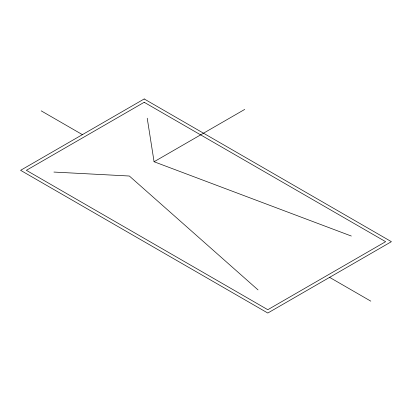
<?xml version="1.0" encoding="UTF-8"?>
<svg xmlns="http://www.w3.org/2000/svg" width="412" height="412" viewBox="0 0 412 412"><rect width="100%" height="100%" fill="white"/><g stroke="black" fill="none" stroke-linecap="round" stroke-linejoin="round"><path stroke-width="0.62" d="M147.223 118.203L154.073 161.746L244.713 109.417M53.926 172.067L129.353 176.022L258.03 289.904M154.073 161.746L351.328 236.04M41.2 110.854L82.4 134.642M329.6 277.358L370.8 301.146M144.2 98.962L20.6 170.321L267.8 313.038L391.4 241.679L144.2 98.962M144.2 102.289L26.368 170.321L267.8 309.711L385.632 241.679L144.2 102.289"/></g></svg>
